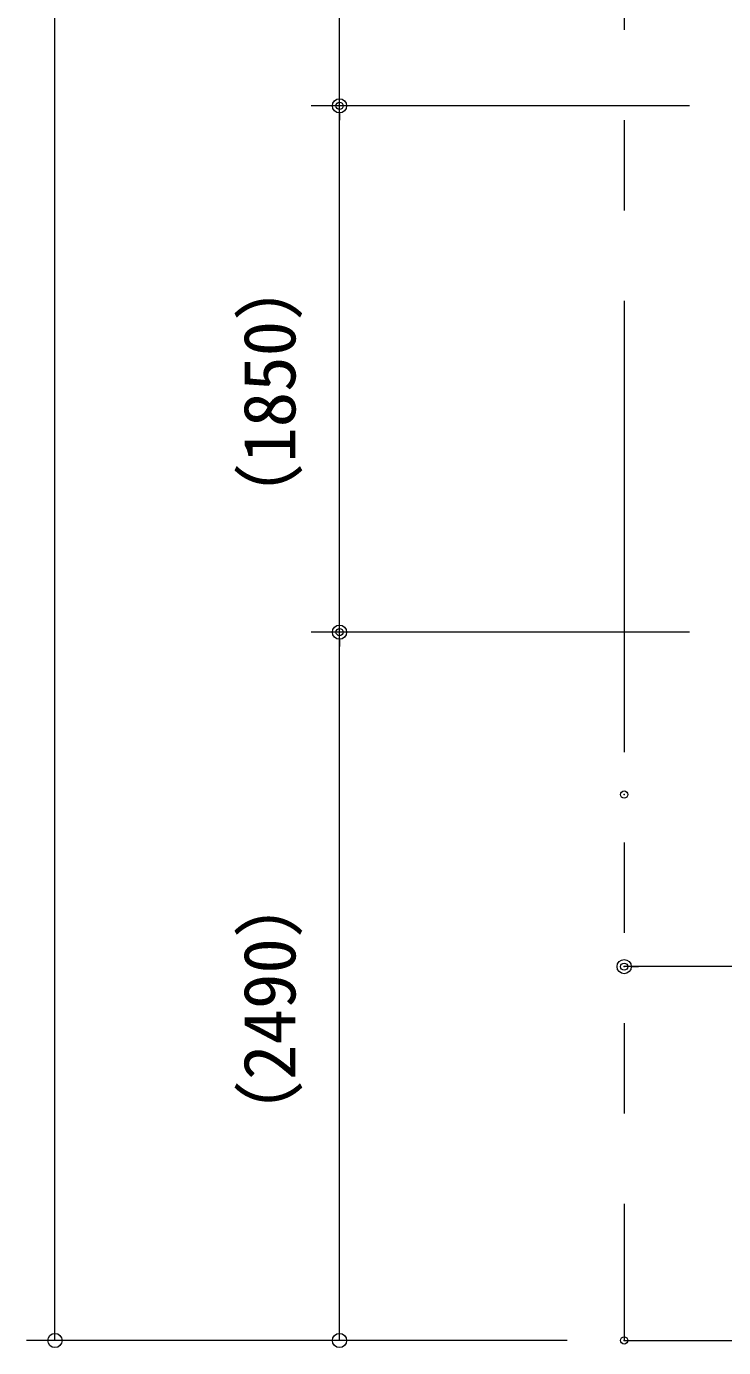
# Model space of a CAD drawing. Units: millimetres, scale not verified. Extents: x 0 to 420, y 0 to 297.
# Drawn here: x 315.8 to 340.29, y 110.02 to 156.46 of the extents above; entities that cross this region are included whole.
import ezdxf
from ezdxf.enums import TextEntityAlignment as Align

# ---------------------------------------------------------------- set-up
doc = ezdxf.new("R2010")
doc.units = ezdxf.units.MM
doc.header["$LTSCALE"] = 0.5
doc.header["$PDMODE"] = 32
doc.header["$PDSIZE"] = 0.25
doc.linetypes.add('USER3', pattern=[63.5, 31.75, -6.35, 6.35, -6.35, 6.35, -6.35])
doc.layers.add('LY_5', color=2, linetype='Continuous', lineweight=18)
doc.layers.add('LY_6', color=7, linetype='Continuous', lineweight=0)
doc.styles.add('ＭＳ ゴシック', font='')
doc.styles.get('ＭＳ ゴシック').set_extended_font_data('MS Gothic')

# ---------------------------------------------------------------- blocks, each defined once
blk = doc.blocks.new('-031-_DOTBLANK')
at = {"color": 7, "linetype": 'Continuous', "lineweight": 0}
blk.add_line((-0.5, 0), (-1, 0), dxfattribs=at)
blk.add_circle((0, 0), 0.5, dxfattribs=at)

msp = doc.modelspace()

# ---------------------------------------------------------------- linework, layer by layer
at = {"layer": 'LY_5', "color": 7, "linetype": 'USER3', "lineweight": 0}
for p, q in [((336.8, 178.5677), (336.8, 110.2677)), ((336.8, 110.2677), (382.9, 110.2677))]:
    msp.add_line(p, q, dxfattribs=at)
at = {"layer": 'LY_6'}
for p, q in [((316.8, 110.2677), (316.8, 178.5677)), ((326.8, 153.6677), (326.8, 178.5677)), ((339.1, 153.6677), (325.8, 153.6677)), ((339.1, 153.6677), (325.8, 153.6677)), ((326.8, 135.1677), (326.8, 153.6677)), ((339.1, 135.1677), (325.8, 135.1677)), ((339.1, 135.1677), (325.8, 135.1677)), ((326.8, 110.2677), (326.8, 135.1677)), ((351.8, 123.4087), (336.8, 123.4087)), ((334.8, 110.2677), (315.8, 110.2677)), ((334.8, 110.2677), (325.8, 110.2677))]:
    msp.add_line(p, q, dxfattribs=at)
for p in [(326.8, 153.6677), (326.8, 135.1677), (336.8, 129.4587), (336.8, 123.4087), (336.8, 110.2677), (336.8, 110.2677)]:
    msp.add_point(p, dxfattribs=at)

# ---------------------------------------------------------------- block references
at = {"layer": 'LY_6', "xscale": 0.5, "yscale": 0.5}
for p, rotation in [((326.8, 153.6677), 270), ((326.8, 153.6677), 90), ((326.8, 135.1677), 270), ((326.8, 135.1677), 90), ((336.8, 123.4087), 180), ((316.8, 110.2677), 270), ((326.8, 110.2677), 270)]:
    msp.add_blockref('-031-_DOTBLANK', p, dxfattribs=dict(at, rotation=rotation))

# ---------------------------------------------------------------- texts
at = {"layer": 'LY_6', "style": 'ＭＳ ゴシック'}
for s, p in [('（1850）', (325.8, 138.6209)), ('（2490）', (325.8, 116.9232))]:
    msp.add_text(s, height=1.833, rotation=90, dxfattribs=at).set_placement(p, align=Align.BOTTOM_LEFT)

doc.saveas('drawing.dxf')
